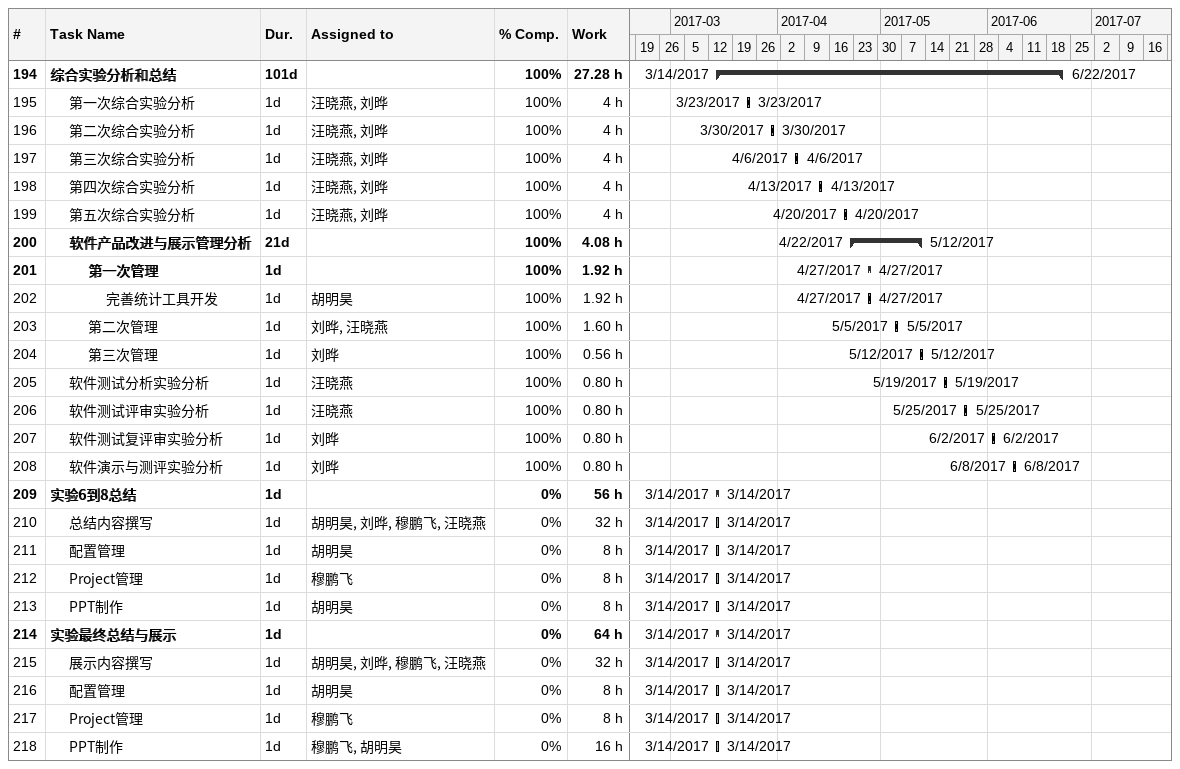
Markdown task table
| ID | Level | Task | Duration | Start | Finish | Resources | % complete | Work (h) |
|---|---|---|---|---|---|---|---|---|
| 194 | 1 | **综合实验分析和总结** | 101d | 2017-03-14 | 2017-06-22 |  | 100 | 27.28 |
| 195 | 2 | 第一次综合实验分析 | 1d | 2017-03-23 | 2017-03-23 | 汪晓燕, 刘晔 | 100 | 4 |
| 196 | 2 | 第二次综合实验分析 | 1d | 2017-03-30 | 2017-03-30 | 汪晓燕, 刘晔 | 100 | 4 |
| 197 | 2 | 第三次综合实验分析 | 1d | 2017-04-06 | 2017-04-06 | 汪晓燕, 刘晔 | 100 | 4 |
| 198 | 2 | 第四次综合实验分析 | 1d | 2017-04-13 | 2017-04-13 | 汪晓燕, 刘晔 | 100 | 4 |
| 199 | 2 | 第五次综合实验分析 | 1d | 2017-04-20 | 2017-04-20 | 汪晓燕, 刘晔 | 100 | 4 |
| 200 | 2 | **软件产品改进与展示管理分析** | 21d | 2017-04-22 | 2017-05-12 |  | 100 | 4.08 |
| 201 | 3 | **第一次管理** | 1d | 2017-04-27 | 2017-04-27 |  | 100 | 1.92 |
| 202 | 4 | 完善统计工具开发 | 1d | 2017-04-27 | 2017-04-27 | 胡明昊 | 100 | 1.92 |
| 203 | 3 | 第二次管理 | 1d | 2017-05-05 | 2017-05-05 | 刘晔, 汪晓燕 | 100 | 1.60 |
| 204 | 3 | 第三次管理 | 1d | 2017-05-12 | 2017-05-12 | 刘晔 | 100 | 0.56 |
| 205 | 2 | 软件测试分析实验分析 | 1d | 2017-05-19 | 2017-05-19 | 汪晓燕 | 100 | 0.80 |
| 206 | 2 | 软件测试评审实验分析 | 1d | 2017-05-25 | 2017-05-25 | 汪晓燕 | 100 | 0.80 |
| 207 | 2 | 软件测试复评审实验分析 | 1d | 2017-06-02 | 2017-06-02 | 刘晔 | 100 | 0.80 |
| 208 | 2 | 软件演示与测评实验分析 | 1d | 2017-06-08 | 2017-06-08 | 刘晔 | 100 | 0.80 |
| 209 | 1 | **实验6到8总结** | 1d | 2017-03-14 | 2017-03-14 |  | 0 | 56 |
| 210 | 2 | 总结内容撰写 | 1d | 2017-03-14 | 2017-03-14 | 胡明昊, 刘晔, 穆鹏飞, 汪晓燕 | 0 | 32 |
| 211 | 2 | 配置管理 | 1d | 2017-03-14 | 2017-03-14 | 胡明昊 | 0 | 8 |
| 212 | 2 | Project管理 | 1d | 2017-03-14 | 2017-03-14 | 穆鹏飞 | 0 | 8 |
| 213 | 2 | PPT制作 | 1d | 2017-03-14 | 2017-03-14 | 胡明昊 | 0 | 8 |
| 214 | 1 | **实验最终总结与展示** | 1d | 2017-03-14 | 2017-03-14 |  | 0 | 64 |
| 215 | 2 | 展示内容撰写 | 1d | 2017-03-14 | 2017-03-14 | 胡明昊, 刘晔, 穆鹏飞, 汪晓燕 | 0 | 32 |
| 216 | 2 | 配置管理 | 1d | 2017-03-14 | 2017-03-14 | 胡明昊 | 0 | 8 |
| 217 | 2 | Project管理 | 1d | 2017-03-14 | 2017-03-14 | 穆鹏飞 | 0 | 8 |
| 218 | 2 | PPT制作 | 1d | 2017-03-14 | 2017-03-14 | 穆鹏飞, 胡明昊 | 0 | 16 |
